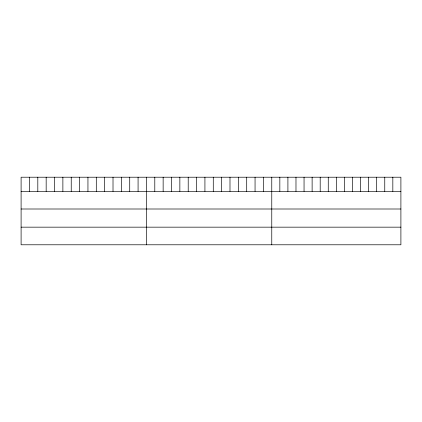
<?xml version="1.0" encoding="UTF-8"?>
<svg xmlns="http://www.w3.org/2000/svg" width="422" height="422" viewBox="0 0 422 422"><rect width="100%" height="100%" fill="white"/><g stroke="black" fill="none" stroke-linecap="round" stroke-linejoin="round"><path stroke-width="0.63" d="M400.9 191.377L400.9 244.786L21.1 244.786L21.1 177.214L400.9 177.214L400.9 191.377L21.1 191.377M21.1 209.001L400.9 209.001M21.1 227.163L400.9 227.163M392.829 177.214L392.829 191.377M384.758 177.214L384.758 191.377M376.688 177.214L376.688 191.377M368.617 177.214L368.617 191.377M360.546 177.214L360.546 191.377M352.476 177.214L352.476 191.377M344.405 177.214L344.405 191.377M336.334 177.214L336.334 191.377M328.263 177.214L328.263 191.377M320.192 177.214L320.192 191.377M312.122 177.214L312.122 191.377M304.051 177.214L304.051 191.377M295.98 177.214L295.98 191.377M287.909 177.214L287.909 191.377M279.839 177.214L279.839 191.377M271.768 177.214L271.768 244.786M263.412 177.214L263.412 191.377M255.057 177.214L255.057 191.377M246.701 177.214L246.701 191.377M238.346 177.214L238.346 191.377M229.99 177.214L229.99 191.377M221.634 177.214L221.634 191.377M213.279 177.214L213.279 191.377M204.923 177.214L204.923 191.377M196.568 177.214L196.568 191.377M188.212 177.214L188.212 191.377M179.856 177.214L179.856 191.377M171.501 177.214L171.501 191.377M163.145 177.214L163.145 191.377M154.79 177.214L154.79 191.377M146.434 177.214L146.434 244.786M138.078 177.214L138.078 191.377M129.723 177.214L129.723 191.377M121.367 177.214L121.367 191.377M113.012 177.214L113.012 191.377M104.656 177.214L104.656 191.377M96.3 177.214L96.3 191.377M87.945 177.214L87.945 191.377M79.589 177.214L79.589 191.377M71.234 177.214L71.234 191.377M62.878 177.214L62.878 191.377M54.522 177.214L54.522 191.377M46.167 177.214L46.167 191.377M37.811 177.214L37.811 191.377M29.456 177.214L29.456 191.377"/></g></svg>
